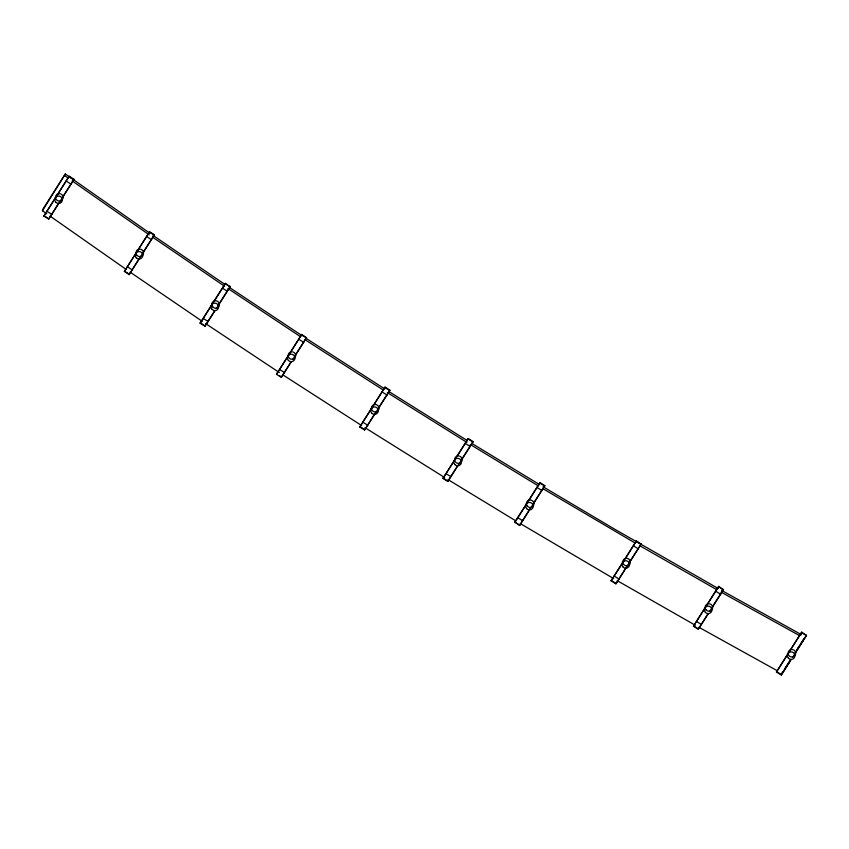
<?xml version="1.0" encoding="UTF-8"?>
<svg xmlns="http://www.w3.org/2000/svg" width="849" height="849" viewBox="0 0 849 849"><rect width="100%" height="100%" fill="white"/><g stroke="black" fill="none" stroke-linecap="round" stroke-linejoin="round"><path stroke-width="1.27" d="M46.769 213.799L42.45 210.754L42.981 209.034L65.32 173.981L149.774 233.135M43.861 216.102L69.14 176.252L73.969 179.266L71.083 184.137L48.701 219.127L43.861 216.102L69.14 176.252M48.701 219.127L58.602 203.378M42.45 210.754L65.32 173.981M137.718 250.402L149.594 231.766L154.422 234.791L129.154 274.641L124.453 271.224L136.328 252.599M129.154 274.641L139.056 258.903M124.325 271.627L149.594 231.766M214.977 310.692L204.97 326.249L200.141 323.225L225.41 283.375L230.121 286.792L216.346 308.527M204.97 326.249L214.871 310.511M200.141 323.225L225.41 283.375M291.324 361.759L281.316 377.317L276.487 374.303L301.756 334.442L306.468 337.86L292.693 359.605M281.316 377.317L291.218 361.578M276.487 374.303L301.756 334.442M359.774 426.983L385.043 387.123L389.871 390.147L386.985 395.018L364.603 429.997L359.774 426.983L385.043 387.123M364.603 429.997L374.505 414.259M442.955 478.433L468.224 438.572L473.052 441.597L470.166 446.468L447.784 481.447L442.955 478.433L468.224 438.572M447.784 481.447L457.685 465.708M528.12 501.271L539.996 482.635L544.825 485.66L519.556 525.52L514.855 522.103L526.73 503.468M519.556 525.52L530.158 508.678M528.959 500.305L539.996 482.635M611.089 580.822L636.357 540.962L641.186 543.986L615.918 583.836L611.089 580.822L623.93 560.807M615.918 583.836L626.466 567.068M625.32 558.631L636.357 540.962M708.268 613.689L698.271 629.247L693.431 626.222L718.71 586.372L723.412 589.79L709.647 611.524M698.271 629.247L708.172 613.509M693.431 626.222L718.71 586.372M791.279 659.461L781.282 675.019L776.453 672.005L801.721 632.144L806.433 635.561L792.658 657.306M781.282 675.019L790.483 660.373M782.598 671.665L782.067 673.384L790.44 660.235M776.453 672.005L801.721 632.144M62.094 197.902L73.969 179.266M143.194 252.397L154.422 234.791M218.32 305.099L230.238 286.389M294.709 356.102L306.585 337.467M377.954 408.847L389.871 390.147M461.124 460.296L473.052 441.597M514.727 522.496L527.569 502.481M533.596 503.266L544.825 485.66M629.258 562.685L641.186 543.986M711.611 608.096L723.539 589.386M784.964 668.45L790.578 659.652M796.893 649.74L799.694 645.336M801.106 643.139L803.207 639.838M795.333 652.563L804.406 638.321M795.322 652.775L806.55 635.169M801.456 634.691L721.618 590.405M799.779 635.763L721.098 592.124M777.429 670.827L698.748 627.188M718.169 588.463L614.835 529.288L543.148 486.785M716.482 589.524L639.509 545.567M695.299 625.235L617.17 580.631M634.925 542.914L542.628 488.504M613.731 578.636L520.278 523.557M539.762 484.726L471.959 443.475M538.096 485.766L470.304 444.494M515.757 520.819L447.964 479.558M467.459 440.695L388.969 391.601M466.929 442.414L387.324 392.609M444.589 477.467L364.974 427.663M801.594 632.547L806.433 635.561M69.013 176.645L73.842 179.659M718.583 586.765L723.412 589.79M149.477 232.17L154.306 235.184M66.254 181.124L71.083 184.137M225.293 283.768L230.121 286.792M636.241 541.354L641.069 544.379M715.824 591.244L720.652 594.258M146.707 236.638L151.536 239.662M539.879 483.039L544.708 486.053M301.639 334.835L306.468 337.86M468.096 438.965L472.925 441.989M384.926 387.515L389.755 390.54M222.523 288.246L227.352 291.26M633.471 545.833L638.299 548.857M537.109 487.506L541.938 490.531M298.869 339.313L303.698 342.338M465.337 443.443L470.166 446.468M382.156 391.994L386.985 395.018M46.992 211.337L51.821 214.351M696.562 621.457L701.391 624.482M776.57 671.601L780.433 674.021M127.456 266.851L132.285 269.876M43.989 215.71L47.852 218.129M203.272 318.46L208.101 321.484M614.209 576.046L619.048 579.071M693.559 625.83L697.422 628.249M124.453 271.224L129.281 274.248M517.858 517.731L522.687 520.745M279.608 369.527L284.436 372.552M446.075 473.657L450.904 476.682M362.905 422.208L367.734 425.232M200.258 322.832L204.131 325.252M611.206 580.419L616.034 583.443M514.855 522.103L519.684 525.117M279.501 375.714L281.433 376.924M443.072 478.029L446.935 480.449M359.902 426.58L364.73 429.605M384.491 388.768L305.534 337.966M382.846 389.776L305.003 339.685M361.621 425.54L282.664 374.738M302.223 335.779L229.517 287.503M300.588 336.766L227.893 288.48M279.353 372.552L205.554 323.543M225.134 284.542L153.043 235.396M224.603 286.262L152.512 237.104M202.264 321.325L130.162 272.168M149.244 234.855L72.356 181.028M125.811 269.165L50.017 216.081M64.789 175.69L68.037 177.972M793.911 650.079A3.799 3.736 17.1 0 1 793.964 656.394A3.799 3.736 17.1 0 1 788.137 653.73A3.799 3.736 17.1 0 1 793.008 649.665M626.403 565.795A3.799 3.736 17.1 0 1 623.155 560.319A3.799 3.736 17.1 0 1 629.534 559.778A3.799 3.736 17.1 0 1 627.39 565.71M460.413 456.507A3.799 3.736 17.1 0 1 460.466 462.822A3.799 3.736 17.1 0 1 454.639 460.147A3.799 3.736 17.1 0 1 459.511 456.093M375.364 404.474A3.799 3.736 17.1 0 1 378.612 409.95A3.799 3.736 17.1 0 1 372.233 410.492A3.799 3.736 17.1 0 1 374.377 404.559M293.043 351.964A3.799 3.736 17.1 0 1 294.762 358.066A3.799 3.736 17.1 0 1 288.437 356.962A3.799 3.736 17.1 0 1 292.067 351.794M61.33 194.188A3.799 3.736 17.1 0 1 61.383 200.502A3.799 3.736 17.1 0 1 55.556 197.828A3.799 3.736 17.1 0 1 60.428 193.774M788.381 658.177A3.799 3.736 17.1 0 0 794.791 656.776A3.799 3.736 17.1 0 0 790.302 651.99A3.799 3.736 17.1 0 0 788.381 658.177M706.113 609.996A3.799 3.736 17.1 0 0 712.513 608.595A3.799 3.736 17.1 0 0 708.034 603.809A3.799 3.736 17.1 0 0 706.113 609.996M705.37 612.394A3.799 3.736 17.1 0 0 711.78 611.004A3.799 3.736 17.1 0 0 707.291 606.218A3.799 3.736 17.1 0 0 705.37 612.394M623.017 566.994A3.799 3.736 17.1 0 0 629.427 565.593A3.799 3.736 17.1 0 0 624.938 560.807A3.799 3.736 17.1 0 0 623.017 566.994M527.399 506.259A3.799 3.736 17.1 0 0 533.809 504.858A3.799 3.736 17.1 0 0 529.32 500.072A3.799 3.736 17.1 0 0 527.399 506.259M526.656 508.668A3.799 3.736 17.1 0 0 533.066 507.267A3.799 3.736 17.1 0 0 528.587 502.481A3.799 3.736 17.1 0 0 526.656 508.668M454.884 464.605A3.799 3.736 17.1 0 0 461.294 463.204A3.799 3.736 17.1 0 0 456.804 458.418A3.799 3.736 17.1 0 0 454.884 464.605M371.713 413.155A3.799 3.736 17.1 0 0 378.113 411.754A3.799 3.736 17.1 0 0 373.634 406.968A3.799 3.736 17.1 0 0 371.713 413.155M212.812 306.998A3.799 3.736 17.1 0 0 219.222 305.598A3.799 3.736 17.1 0 0 214.733 300.811A3.799 3.736 17.1 0 0 212.812 306.998M212.07 309.397A3.799 3.736 17.1 0 0 218.48 307.996A3.799 3.736 17.1 0 0 213.99 303.22A3.799 3.736 17.1 0 0 212.07 309.397M288.416 360.475A3.799 3.736 17.1 0 0 294.826 359.074A3.799 3.736 17.1 0 0 290.337 354.288A3.799 3.736 17.1 0 0 288.416 360.475M136.997 255.39A3.799 3.736 17.1 0 0 143.407 253.989A3.799 3.736 17.1 0 0 138.918 249.203A3.799 3.736 17.1 0 0 136.997 255.39M136.254 257.799A3.799 3.736 17.1 0 0 142.664 256.398A3.799 3.736 17.1 0 0 138.185 251.612A3.799 3.736 17.1 0 0 136.254 257.799M55.801 202.274A3.799 3.736 17.1 0 0 62.21 200.873A3.799 3.736 17.1 0 0 57.721 196.087A3.799 3.736 17.1 0 0 55.801 202.274"/></g></svg>
